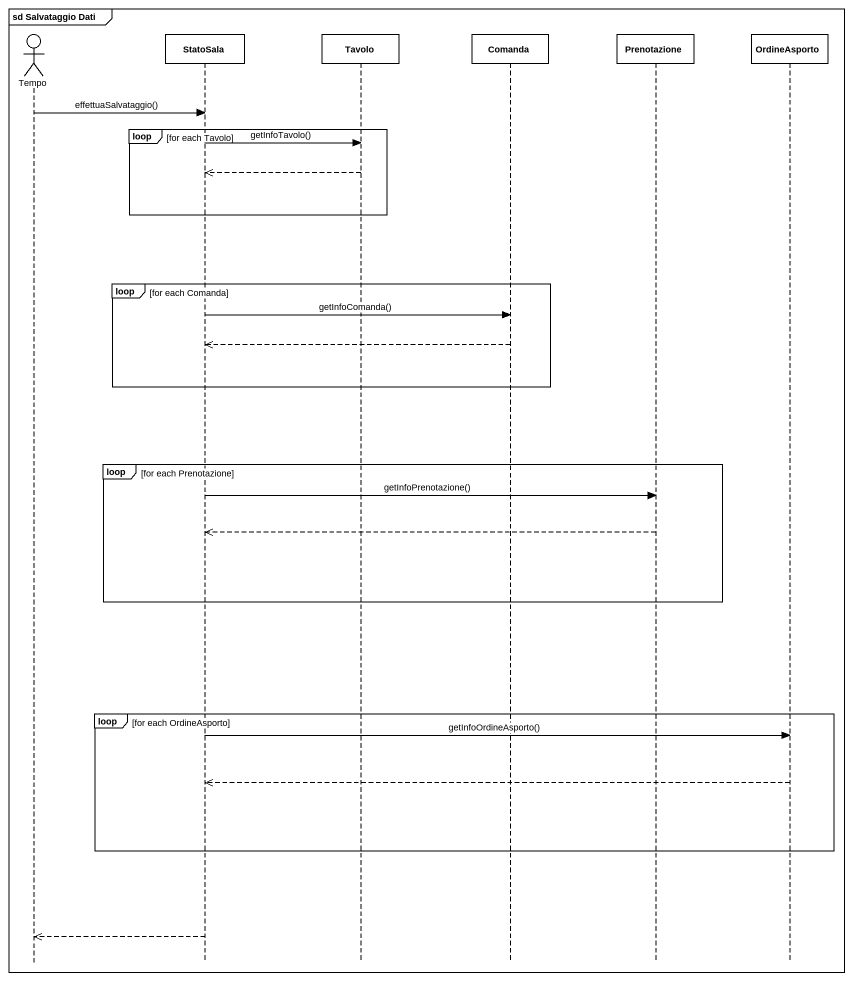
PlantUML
@startuml
mainframe sd Salvataggio Dati
hide footbox
actor Tempo
participant StatoSala
participant Tavolo
participant Comanda
participant Prenotazione
participant OrdineAsporto

Tempo -> StatoSala : effettuaSalvataggio()
loop for each Tavolo
  StatoSala -> Tavolo : getInfoTavolo()
  Tavolo -->> StatoSala
end
loop for each Comanda
  StatoSala -> Comanda : getInfoComanda()
  Comanda -->> StatoSala
end
loop for each Prenotazione
  StatoSala -> Prenotazione : getInfoPrenotazione()
  Prenotazione -->> StatoSala
end
loop for each OrdineAsporto
  StatoSala -> OrdineAsporto : getInfoOrdineAsporto()
  OrdineAsporto -->> StatoSala
end
StatoSala -->> Tempo
@enduml
